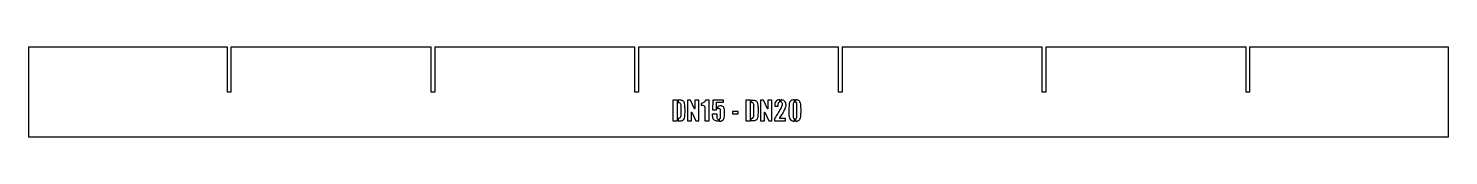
# Model space of a CAD drawing. Header units: millimetres. Extents: x -335 to 455, y 5 to 55.
import ezdxf

# ---------------------------------------------------------------- set-up
doc = ezdxf.new("R2010")
doc.units = ezdxf.units.MM
doc.layers.add('InnerContour', color=2, linetype='Continuous')
doc.layers.add('OuterContour', color=3, linetype='Continuous')

msp = doc.modelspace()

# ---------------------------------------------------------------- linework, layer by layer
at = {"layer": 'InnerContour', "linetype": 'Continuous'}
for points in [[(25.98, 25.51), (23.51, 25.51), (23.51, 13.89), (25.98, 13.89)], [(37.86, 25.51), (35.63, 25.51), (35.63, 20.63), (35.52, 20.63), (33.28, 25.51), (31.64, 25.51), (31.64, 13.89), (33.87, 13.89), (33.87, 18.76), (33.99, 18.76), (36.25, 13.89), (37.86, 13.89)], [(47.75, 24.31), (51.6, 24.31), (51.6, 25.51), (45.72, 25.51), (45.61, 20.02), (47.75, 20.02)], [(66.59, 25.51), (64.13, 25.51), (64.13, 13.89), (66.59, 13.89)], [(78.48, 25.51), (76.25, 25.51), (76.25, 20.63), (76.14, 20.63), (73.9, 25.51), (72.26, 25.51), (72.26, 13.89), (74.49, 13.89), (74.49, 18.76), (74.62, 18.76), (76.87, 13.89), (78.48, 13.89)], [(59.89, 19.16), (56.6, 19.16), (56.6, 17.82), (59.89, 17.82)]]:
    msp.add_lwpolyline(points, close=True, dxfattribs=at)
for points in [[(26.51, 25.51), (26.51, 24.16)], [(41.29, 13.89), (43.61, 13.89), (43.61, 25.51)], [(43.61, 25.51), (41.63, 25.51)], [(67.13, 24.16), (67.13, 25.51)], [(82.98, 24.55), (82.98, 25.71)], [(83.54, 25.71), (83.54, 24.55)], [(91.13, 24.34), (91.13, 25.67)], [(91.68, 25.67), (91.68, 24.34)], [(39.16, 23.6), (39.16, 22.68)], [(45.56, 17.75), (47.88, 17.75)], [(48.31, 21.55), (48.31, 20.63)], [(80.14, 22.09), (82.13, 22.09)], [(26.51, 15.25), (26.51, 13.89)], [(48.67, 14.78), (48.67, 13.63)], [(49.23, 14.82), (49.23, 13.63)], [(67.13, 13.89), (67.13, 15.25)], [(80.05, 15.16), (80.05, 13.89), (86.19, 13.89), (86.19, 15.22), (82.75, 15.22)], [(91.18, 13.67), (91.18, 15.01)], [(91.74, 15.01), (91.74, 13.67)]]:
    msp.add_lwpolyline(points, dxfattribs=at)
for points, knots in [([(26.51, 13.89), (26.74, 13.89), (26.97, 13.89), (27.2, 13.89), (27.58, 13.89), (27.86, 13.89), (28.24, 13.94), (28.41, 13.97), (28.59, 14.01), (28.76, 14.04), (28.93, 14.12), (29.1, 14.23), (29.27, 14.33), (29.4, 14.44), (29.49, 14.55), (29.74, 14.83), (29.89, 15.12), (29.94, 15.44), (30.17, 16.8), (30.27, 18.17), (30.27, 20.31), (30.24, 21.08), (30.19, 21.87), (30.14, 22.66), (30.09, 23.21), (30.04, 23.51), (29.98, 23.82), (29.92, 24.03), (29.85, 24.17), (29.78, 24.31), (29.66, 24.46), (29.53, 24.62), (29.39, 24.79), (29.23, 24.94), (29.04, 25.05), (28.86, 25.16), (28.65, 25.25), (28.42, 25.33), (28.18, 25.4), (27.93, 25.44), (27.4, 25.49), (27.02, 25.51), (26.51, 25.51)], [0, 0, 0, 0, 0.04107, 0.04107, 0.04107, 0.082823, 0.082823, 0.124576, 0.124576, 0.124576, 0.157603, 0.157603, 0.157603, 0.188084, 0.188084, 0.188084, 0.248479, 0.248479, 0.248479, 0.497744, 0.497744, 0.633131, 0.633131, 0.633131, 0.73168, 0.73168, 0.73168, 0.772802, 0.772802, 0.772802, 0.805891, 0.805891, 0.805891, 0.844662, 0.844662, 0.844662, 0.885502, 0.885502, 0.885502, 0.942751, 0.942751, 1, 1, 1, 1]), ([(26.51, 24.16), (26.88, 24.16), (27.14, 24.12), (27.29, 24.02), (27.56, 23.85), (27.72, 23.67), (27.77, 23.47), (27.83, 23.27), (27.87, 22.89), (27.92, 22.33), (27.97, 21.77), (27.99, 21.29), (27.99, 20.53), (27.99, 20.14), (27.99, 19.28), (27.99, 18.81), (27.99, 17.87), (27.96, 17.5), (27.93, 17.2), (27.9, 16.88), (27.84, 16.55), (27.76, 16.21), (27.69, 15.86), (27.52, 15.61), (27.28, 15.48), (27.09, 15.37), (26.83, 15.29), (26.51, 15.25)], [0, 0, 0, 0, 0.075979, 0.075979, 0.075979, 0.146465, 0.146465, 0.146465, 0.255363, 0.255363, 0.255363, 0.398853, 0.398853, 0.520077, 0.520077, 0.641301, 0.641301, 0.742597, 0.742597, 0.742597, 0.837898, 0.837898, 0.837898, 0.923271, 0.923271, 0.923271, 1, 1, 1, 1]), ([(41.63, 25.51), (41.48, 25.02), (41.29, 24.66), (41.08, 24.42), (40.67, 23.98), (40.03, 23.71), (39.16, 23.6)], [0, 0, 0, 0, 0.366743, 0.366743, 0.366743, 1, 1, 1, 1]), ([(67.13, 25.51), (67.64, 25.51), (68.02, 25.49), (68.55, 25.44), (68.81, 25.4), (69.04, 25.33), (69.28, 25.25), (69.48, 25.16), (69.66, 25.05), (69.85, 24.94), (70.01, 24.79), (70.15, 24.62), (70.29, 24.46), (70.4, 24.31), (70.47, 24.17), (70.55, 24.03), (70.61, 23.82), (70.66, 23.51), (70.72, 23.21), (70.77, 22.66), (70.82, 21.87), (70.86, 21.08), (70.89, 20.31), (70.89, 18.17), (70.79, 16.8), (70.56, 15.44), (70.51, 15.12), (70.36, 14.83), (70.11, 14.55), (70.02, 14.44), (69.89, 14.33), (69.72, 14.23), (69.55, 14.12), (69.38, 14.04), (69.21, 14.01), (69.04, 13.97), (68.86, 13.94), (68.67, 13.92), (68.48, 13.89), (68.2, 13.89), (67.82, 13.89), (67.59, 13.89), (67.36, 13.89), (67.13, 13.89)], [0, 0, 0, 0, 0.057249, 0.057249, 0.114498, 0.114498, 0.114498, 0.155338, 0.155338, 0.155338, 0.194109, 0.194109, 0.194109, 0.227198, 0.227198, 0.227198, 0.26832, 0.26832, 0.26832, 0.366869, 0.366869, 0.366869, 0.502256, 0.502256, 0.751521, 0.751521, 0.751521, 0.811916, 0.811916, 0.811916, 0.842397, 0.842397, 0.842397, 0.875424, 0.875424, 0.875424, 0.908163, 0.908163, 0.908163, 0.958926, 0.958926, 0.958926, 1, 1, 1, 1]), ([(67.13, 15.25), (67.46, 15.29), (67.72, 15.37), (67.91, 15.48), (68.15, 15.61), (68.31, 15.86), (68.39, 16.21), (68.46, 16.55), (68.52, 16.88), (68.55, 17.2), (68.59, 17.5), (68.61, 17.87), (68.61, 18.81), (68.61, 19.28), (68.61, 20.14), (68.61, 20.53), (68.61, 21.29), (68.59, 21.77), (68.54, 22.33), (68.49, 22.89), (68.44, 23.27), (68.39, 23.47), (68.34, 23.67), (68.18, 23.85), (67.91, 24.02), (67.76, 24.12), (67.5, 24.16), (67.13, 24.16)], [0, 0, 0, 0, 0.076722, 0.076722, 0.076722, 0.162088, 0.162088, 0.162088, 0.25738, 0.25738, 0.25738, 0.358667, 0.358667, 0.47988, 0.47988, 0.601094, 0.601094, 0.74457, 0.74457, 0.74457, 0.853428, 0.853428, 0.853428, 0.924028, 0.924028, 0.924028, 1, 1, 1, 1]), ([(84.08, 24.16), (84.24, 23.93), (84.33, 23.6), (84.33, 22.95), (84.27, 22.65), (84.17, 22.3), (84.05, 21.93), (83.9, 21.56), (83.7, 21.17), (83.57, 20.92), (83.33, 20.54), (83.02, 19.99), (82.82, 19.64), (82.41, 18.98), (81.8, 17.99), (81.27, 17.14), (80.69, 16.2), (80.05, 15.16)], [0, 0, 0, 0, 0.119997, 0.119997, 0.189148, 0.189148, 0.189148, 0.308729, 0.308729, 0.308729, 0.442625, 0.442625, 0.442625, 0.673075, 0.673075, 0.673075, 1, 1, 1, 1]), ([(82.98, 25.71), (82.51, 25.71), (82.06, 25.62), (81.64, 25.42), (81.23, 25.23), (80.91, 24.98), (80.68, 24.66), (80.46, 24.34), (80.3, 24), (80.24, 23.64), (80.17, 23.27), (80.14, 22.76), (80.14, 22.09)], [0, 0, 0, 0, 0.259905, 0.259905, 0.259905, 0.495152, 0.495152, 0.495152, 0.706892, 0.706892, 0.706892, 1, 1, 1, 1]), ([(82.13, 22.09), (82.13, 22.34), (82.13, 22.59), (82.13, 22.83), (82.13, 23.12), (82.15, 23.39), (82.2, 23.63), (82.25, 23.86), (82.3, 24.03), (82.37, 24.13), (82.56, 24.38), (82.76, 24.52), (82.98, 24.55)], [0, 0, 0, 0, 0.260993, 0.260993, 0.260993, 0.543446, 0.543446, 0.543446, 0.733209, 0.733209, 0.733209, 1, 1, 1, 1]), ([(82.75, 15.22), (83.7, 16.61), (84.46, 17.83), (85.04, 18.88), (85.35, 19.46), (85.66, 20.1), (85.98, 20.81), (86.31, 21.51), (86.47, 22.19), (86.47, 23.7), (86.18, 24.37), (85.63, 24.9)], [0, 0, 0, 0, 0.397739, 0.397739, 0.397739, 0.595281, 0.595281, 0.595281, 0.776837, 0.776837, 1, 1, 1, 1]), ([(85.63, 24.9), (85.37, 25.16), (85.05, 25.37), (84.7, 25.5), (84.34, 25.63), (83.95, 25.71), (83.54, 25.71)], [0, 0, 0, 0, 0.485588, 0.485588, 0.485588, 1, 1, 1, 1]), ([(83.54, 24.55), (83.65, 24.53), (83.76, 24.5), (83.84, 24.44), (83.93, 24.38), (84.01, 24.29), (84.08, 24.16)], [0, 0, 0, 0, 0.466808, 0.466808, 0.466808, 1, 1, 1, 1]), ([(91.13, 25.67), (90.61, 25.67), (90.14, 25.55), (89.71, 25.37), (89.24, 25.18), (88.9, 24.88), (88.62, 24.5), (88.47, 24.31), (88.36, 24.1), (88.2, 23.7), (88.16, 23.49), (88.16, 23.27)], [0, 0, 0, 0, 0.346935, 0.346935, 0.346935, 0.68138, 0.68138, 0.68138, 0.84069, 0.84069, 1, 1, 1, 1]), ([(91.18, 15.01), (91.04, 15.03), (90.94, 15.08), (90.76, 15.26), (90.68, 15.38), (90.62, 15.54), (90.57, 15.69), (90.53, 16.17), (90.53, 16.97), (90.53, 18.85), (90.53, 20.73), (90.53, 22.61), (90.53, 23.34), (90.59, 23.78), (90.71, 23.96), (90.82, 24.12), (90.9, 24.22), (90.94, 24.26)], [0, 0, 0, 0, 0.043686, 0.043686, 0.084011, 0.084011, 0.084011, 0.233358, 0.233358, 0.233358, 0.817947, 0.817947, 0.817947, 0.960404, 0.960404, 0.960404, 1, 1, 1, 1]), ([(91.74, 13.67), (91.98, 13.67), (92.21, 13.71), (92.43, 13.76), (92.67, 13.82), (92.89, 13.89), (93.12, 13.99), (93.34, 14.08), (93.54, 14.2), (93.91, 14.49), (94.07, 14.66), (94.2, 14.85), (94.48, 15.22), (94.63, 15.64), (94.68, 16.09), (94.75, 16.59), (94.77, 17.46), (94.77, 18.69), (94.77, 19.35), (94.77, 20.01), (94.77, 20.66), (94.77, 21.91), (94.75, 22.77), (94.7, 23.24), (94.65, 23.71), (94.47, 24.13), (94.18, 24.52), (94.04, 24.71), (93.88, 24.88), (93.5, 25.19), (93.31, 25.3), (92.9, 25.47), (92.67, 25.54), (92.41, 25.59), (92.15, 25.64), (91.91, 25.67), (91.68, 25.67)], [0, 0, 0, 0, 0.045133, 0.045133, 0.045133, 0.091235, 0.091235, 0.091235, 0.136445, 0.136445, 0.181656, 0.181656, 0.181656, 0.267694, 0.267694, 0.267694, 0.435167, 0.435167, 0.435167, 0.561422, 0.561422, 0.561422, 0.727051, 0.727051, 0.727051, 0.817143, 0.817143, 0.817143, 0.862353, 0.862353, 0.907563, 0.907563, 0.952773, 0.952773, 0.952773, 1, 1, 1, 1]), ([(91.68, 24.34), (91.93, 24.28), (92.09, 24.14), (92.18, 23.91), (92.27, 23.68), (92.31, 23.25), (92.31, 22.61), (92.31, 20.76), (92.31, 18.91), (92.31, 17.06), (92.31, 16.31), (92.27, 15.81), (92.2, 15.57)], [0, 0, 0, 0, 0.075964, 0.075964, 0.075964, 0.221155, 0.221155, 0.221155, 0.834379, 0.834379, 0.834379, 1, 1, 1, 1]), ([(39.16, 22.68), (39.31, 22.66), (39.42, 22.67), (39.5, 22.66), (39.99, 22.62), (40.36, 22.54), (40.62, 22.42), (40.81, 22.34), (40.96, 22.22), (41.06, 22.04), (41.13, 21.94), (41.17, 21.81), (41.27, 21.48), (41.29, 21.17), (41.29, 20.72), (41.29, 18.45), (41.29, 16.17), (41.29, 13.89)], [0, 0, 0, 0, 0.033531, 0.033531, 0.033531, 0.145135, 0.145135, 0.145135, 0.202777, 0.202777, 0.202777, 0.268851, 0.268851, 0.334926, 0.334926, 0.334926, 1, 1, 1, 1]), ([(48.67, 13.63), (48.38, 13.63), (48.09, 13.67), (47.82, 13.73), (47.55, 13.78), (47.27, 13.89), (47.01, 14.01), (46.48, 14.26), (46.12, 14.6), (45.92, 15.06), (45.68, 15.6), (45.56, 16.4), (45.56, 17.46), (45.56, 17.55), (45.56, 17.65), (45.56, 17.75)], [0, 0, 0, 0, 0.142898, 0.142898, 0.142898, 0.287461, 0.287461, 0.287461, 0.545112, 0.545112, 0.545112, 0.951942, 0.951942, 0.951942, 1, 1, 1, 1]), ([(47.88, 17.75), (47.88, 17.62), (47.88, 17.49), (47.88, 17.37), (47.88, 16.54), (47.91, 15.97), (48, 15.37), (48.09, 15.15), (48.23, 15.01), (48.35, 14.88), (48.5, 14.8), (48.67, 14.78)], [0, 0, 0, 0, 0.114576, 0.114576, 0.114576, 0.480264, 0.480264, 0.845951, 0.845951, 0.845951, 1, 1, 1, 1]), ([(49.23, 13.63), (49.4, 13.63), (49.63, 13.66), (49.91, 13.71), (50.19, 13.75), (50.43, 13.81), (50.62, 13.89), (51.03, 14.06), (51.36, 14.29), (51.6, 14.58), (51.85, 14.89), (52.01, 15.23), (52.09, 15.62), (52.16, 16), (52.19, 16.6), (52.19, 17.41), (52.19, 18), (52.19, 18.59), (52.19, 19.19), (52.19, 20.44), (52.01, 21.26), (51.65, 21.67), (51.29, 22.06), (50.74, 22.26), (49.71, 22.26), (49.41, 22.21), (49.11, 22.09), (48.82, 21.98), (48.55, 21.8), (48.31, 21.55)], [0, 0, 0, 0, 0.050262, 0.050262, 0.050262, 0.104558, 0.104558, 0.104558, 0.19328, 0.19328, 0.19328, 0.27785, 0.27785, 0.27785, 0.409506, 0.409506, 0.409506, 0.539757, 0.539757, 0.539757, 0.729244, 0.729244, 0.729244, 0.872716, 0.872716, 0.92821, 0.92821, 0.92821, 1, 1, 1, 1]), ([(48.31, 20.63), (48.4, 20.72), (48.52, 20.78), (48.77, 20.86), (48.89, 20.89), (49.36, 20.89), (49.59, 20.79), (49.69, 20.59), (49.75, 20.47), (49.8, 20.33), (49.83, 20.15), (49.86, 19.97), (49.87, 19.74), (49.87, 19.46), (49.87, 18.66), (49.87, 17.87), (49.87, 16.57), (49.91, 16.07), (49.87, 15.57), (49.87, 15.46), (49.84, 15.37), (49.75, 15.2), (49.7, 15.11), (49.64, 15.05), (49.58, 14.98), (49.51, 14.93), (49.44, 14.89), (49.37, 14.86), (49.3, 14.84), (49.23, 14.82)], [0, 0, 0, 0, 0.040895, 0.040895, 0.08179, 0.08179, 0.20207, 0.20207, 0.20207, 0.262981, 0.262981, 0.262981, 0.353138, 0.353138, 0.353138, 0.665039, 0.665039, 0.861354, 0.861354, 0.861354, 0.899137, 0.899137, 0.93692, 0.93692, 0.93692, 0.969775, 0.969775, 0.969775, 1, 1, 1, 1]), ([(88.16, 23.27), (88.1, 22.76), (88.07, 21.9), (88.07, 20.66), (88.07, 20.01), (88.07, 19.35), (88.07, 18.69), (88.07, 17.44), (88.1, 16.58), (88.15, 16.11), (88.2, 15.63), (88.37, 15.2), (88.94, 14.43), (89.33, 14.16), (89.78, 13.97), (90.03, 13.87), (90.27, 13.78), (90.49, 13.74), (90.71, 13.7), (90.94, 13.67), (91.18, 13.67)], [0, 0, 0, 0, 0.228224, 0.228224, 0.228224, 0.400278, 0.400278, 0.400278, 0.626602, 0.626602, 0.626602, 0.750286, 0.750286, 0.873971, 0.873971, 0.873971, 0.939374, 0.939374, 0.939374, 1, 1, 1, 1])]:
    msp.add_open_spline(points, degree=3, knots=knots, dxfattribs=at)
for points in [[(90.94, 24.26), (90.98, 24.29), (91.04, 24.31), (91.13, 24.34)], [(92.2, 15.57), (92.1, 15.26), (91.94, 15.08), (91.74, 15.01)]]:
    msp.add_open_spline(points, degree=3, dxfattribs=at)
at = {"layer": 'OuterContour', "linetype": 'Continuous'}
msp.add_lwpolyline([(-335, 5), (455, 5), (455, 55), (344.33, 55), (344.33, 30), (342.33, 30), (342.33, 55), (231, 55), (231, 30), (229, 30), (229, 55), (117.67, 55), (117.67, 30), (115.67, 30), (115.67, 55), (4.33, 55), (4.33, 30), (2.33, 30), (2.33, 55), (-109, 55), (-109, 30), (-111, 30), (-111, 55), (-222.33, 55), (-222.33, 30), (-224.33, 30), (-224.33, 55), (-335, 55)], close=True, dxfattribs=at)

doc.saveas('drawing.dxf')
